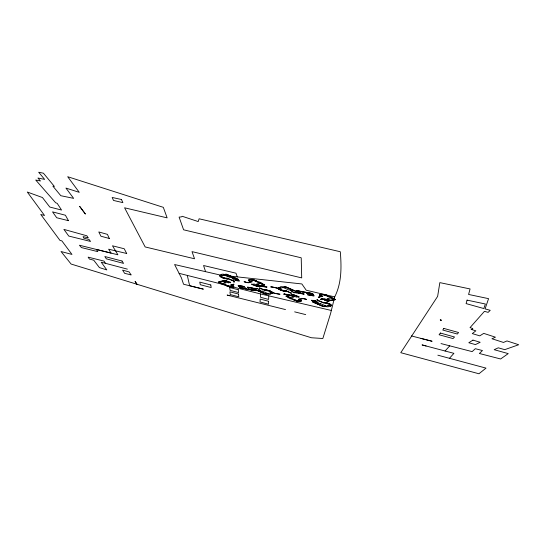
<?xml version="1.0" encoding="UTF-8"?>
<svg xmlns="http://www.w3.org/2000/svg" width="546" height="546" viewBox="0 0 546 546"><rect width="100%" height="100%" fill="white"/><g stroke="black" fill="none" stroke-linecap="round" stroke-linejoin="round"><path stroke-width="0.82" d="M264.735 284.964L262.913 284.056M233.859 281.913L234.241 282.234A10.599 2.86 16 0 1 234.514 281.518L234.534 281.497M287.585 296.983L286.084 296.341M260.428 293.912L268.782 295.85L268.618 299.426L260.572 297.311L260.428 293.912L179.102 273.334L174.597 264.537L220.031 274.993L301.856 283.954L306.224 290.226L334.698 296.901C341.823 282.889 341.509 266.98 340.315 251.747L199.119 218.789L198.198 221.567L182.268 216.298L181.299 216.912L179.095 217.103L183.606 229.811L301.215 257.801L301.713 277.9L192.015 251.624L194.533 258.777L145.154 246.942L124.584 207.801L167.131 217.861L163.322 207.337L67.697 176.713L79.272 192.335L65.936 188.077L73.655 198.369L60.811 195.707L52.873 186.138L54.402 186.452L43.434 173.205L38.677 172.236L44.642 179.395L37.933 178.023L40.438 180.992L35.715 180.03L55.672 202.778L57.187 203.344L61.541 210.046L49.788 207.043L42.438 197.529L27.3 192.035L44.54 215.499L40.752 214.441L59.978 240.411L61.875 240.882L71.97 254.429L61.029 251.522L71.103 264.052L311.445 337.756L322.843 338.506L330.576 313.541L334.698 296.901M233.859 281.913L234.125 281.402L232.644 280.651M333.906 298.819L335.319 299.42M219.635 275.471L220.318 276.597M277.989 287.967L277.989 288.349M322.079 298.935L322.092 298.901A2.703 0.744 14.6 0 1 320.795 299.167L320.673 299.153M312.216 301.617L315.26 301.01L311.432 300.3A10.838 2.983 14.8 0 0 313.773 300.402L314.264 300.532A2.682 0.737 14.7 0 0 315.452 300.948L316.175 301.037L312.489 301.788L323.375 306.504L324.822 306.408M218.339 281.913L224.433 280.296M440.991 343.57L472.153 351.624L475.313 348.703L482.452 350.539L479.381 353.494L500.627 358.981L508.224 353.61L494.178 349.686L498.293 347.816L504.722 349.652L518.7 344.744L506.995 340.936L503.46 342.444L491.946 338.738L495.434 337.189L483.736 333.381L479.777 335.858L472.283 333.599L475.853 330.828L471.137 329.375L471.683 329.545L472.802 328.515L470.024 327.641L484.452 311.329L488.138 312.367L490.219 310.326L485.073 308.893L488.574 298.655L468.584 294.451L470.072 288.95L439.844 282.623L437.633 296.376L400.778 352.696L478.938 373.764L486.008 368.12L437.851 355.187M449.467 358.306L453.91 353.344L422.044 344.908L426.092 345.98M449.74 345.836L445.086 351.01M248.812 279.77L248.901 280.637L250.662 281.811L247.017 282.521L244.977 281.893M238.268 279.559L235.701 280.214L239.482 280.924A10.599 2.86 16 0 0 237.237 280.828L236.752 280.699A2.655 0.717 16.1 0 0 235.565 280.282L235.551 280.282M244.164 281.777L244.171 281.77A10.599 2.86 16 0 1 246.956 282.616L247.256 282.685M331.19 305.808L331.415 305.262M278.167 287.776L280.344 287.872L279.975 287.96M317.403 299.952L317.772 299.522L317.383 299.413A10.838 2.983 14.8 0 1 316.967 299.809L316.967 299.809M230.043 282.214L225.273 280.453M296.847 291.926L293.366 292.656L297.14 292.929M306.565 299.392L306.599 299.379A10.838 2.983 14.8 0 1 303.801 298.553L303.549 298.485M301.999 298.594L299.413 299.099M272.584 293.386L272.863 292.827L275.007 293.4M319.71 294.444L319.369 294.99L319.929 295.734M318.734 297.147L321.498 296.608M238.179 285.572L240.479 287.762M331.081 305.869L330.548 306.026M237.913 279.416L234.855 280.2L235.497 280.269M319.71 294.437L323.034 294.328M248.655 282.541L251.03 281.954M266.421 287.203L266.441 287.189A10.04 2.737 15.4 0 1 267.096 286.984L260.462 286.008L264.68 285.026M254.641 289.284L265.595 294.096L266.953 293.994M255.323 290.663L254.675 289.53M284.275 293.96L284.295 293.946A10.04 2.737 15.4 0 1 283.606 294.151L284.302 294.205M272.529 293.414L270.611 293.222M296.628 290.663L312.162 293.482L313.513 295.557M230.05 282.214L230.637 282.275A2.607 0.696 16.2 0 0 230.241 282.514L230.76 282.794L224.734 280.446M249.16 279.586L251.713 279.545M234.029 284.439L231.845 284.985L233.845 286.52M284.302 294.205L290.26 295.147L285.954 296.028M253.658 288.575L255.043 290.472M221.43 275.3L220.393 275.088M225.682 274.126L225.136 274.461M225.17 274.508L226.454 274.351L238.036 279.306L235.176 280.037L232.637 278.945L235.483 278.207M225.17 280.419L218.919 282.193M226.904 285.838L227.75 285.701A2.942 0.778 16.2 0 0 231.593 286.418A2.942 0.778 16.2 0 0 230.48 285.026L231.327 284.814A4.737 1.249 16.2 0 1 233.108 287.06A4.737 1.249 16.2 0 1 226.924 285.913A4.539 1.201 16.2 0 0 232.801 287.019A4.539 1.201 16.2 0 0 231.593 284.998M231.484 284.848L233.784 284.091M247.277 282.678L247.379 282.657A2.669 0.723 15.9 0 1 248.253 282.623L248.287 282.623M255.767 280.944L256.019 280.883A4.716 1.304 15.8 0 0 249.815 279.654A4.716 1.304 15.8 0 0 250.928 281.791M256.449 281.013L256.538 281.299M252.661 284.336L254.136 283.981L259.166 286.159M257.002 290.438L259.93 289.776L257.453 288.711M280.897 288.124L282.029 287.872M268.966 293.209L270.038 292.977A3.863 1.037 15.6 0 1 270.331 294.287A3.863 1.037 15.6 0 1 266.4 293.768L266.4 293.768M270.57 293.216L271.075 293.141M294.478 290.738L291.257 291.414L293.748 292.506L296.976 291.83L285.654 286.903L283.92 286.875L284.889 286.657M292.833 294.622L290.561 295.086L284.384 293.939M298.642 296.881L299.16 297.113L293.209 294.697L291.619 295.017L296.526 297.154L298.123 296.84M293.734 299.863L293.721 299.597M294.417 299.931L294.157 299.986A4.614 1.242 15 0 0 300.273 301.208A4.614 1.242 15 0 0 299.488 299.249M302.429 298.717L303.317 298.689M303.474 298.485L303.364 298.505A2.669 0.73 14.9 0 1 302.436 298.525L302.279 298.491M326.931 295.714L327.218 295.659A4.812 1.345 14.5 0 0 320.782 294.383A4.812 1.345 14.5 0 0 321.423 296.458L321.464 296.478M327.661 295.789L327.3 295.857L327.627 296.069M320.482 299.392L322.468 299.051L326.945 301.01M317.827 300.532L324.078 303.187A3.03 0.826 14.5 0 1 328.187 303.951A3.03 0.826 14.5 0 1 328.91 305.31L330.385 305.951A4.887 1.331 14.5 0 0 329.218 303.767A4.887 1.331 14.5 0 0 322.597 302.532L322.775 302.545M257.692 286.432L257.221 286.343M314.912 302.846L318.209 302.245L315.779 301.18M259.295 288.001L264.073 289.981M327.163 305.678L328.371 305.467A3.924 1.065 14.5 0 1 328.399 306.736A3.924 1.065 14.5 0 1 324.283 306.183L325.464 305.972A2.007 0.546 14.5 0 0 327.068 306.013M329.218 305.835L330.542 306.026M317.833 300.532L318.079 300.505A2.682 0.737 14.7 0 0 317.192 299.986L316.973 299.897M324.112 306.722L324.856 306.47M333.818 298.846L335.23 299.631L327.525 301.03L329.258 300.785L324.351 298.607L322.645 298.928L327.545 301.092L321.594 298.655L322.113 298.88M233.422 280.787L228.603 278.794M255.255 290.67L240.452 287.933M291.694 293.202L286.957 291.216M262.851 284.091L264.325 284.875L257.678 286.5L251.631 284.063L252.163 284.295M303.33 298.689L305.118 299.085M322.945 302.402L318.912 300.73M287.64 296.942L286.247 296.178L293.707 294.867M322.952 302.402L324.993 302.525M329.34 305.63L329.17 305.794M254.968 290.527L240.602 287.803M266.257 294.335L266.987 294.048M304.02 294.157L297.836 293.025L296.819 290.779M220.154 282.835L218.659 282.2M302.395 298.723L299.768 299.235L301.03 300M226.378 285.449L227.081 285.667M254.218 288.308L257.794 288.561L254.532 289.38L265.561 294.198M233.333 280.787L233.333 280.828A2.655 0.717 16.1 0 0 234.268 281.333L234.5 281.436M247.666 287.128L253.549 288.213L254.839 290.404M245.857 288.786L240.636 287.817M254.736 290.438L249.345 289.421L254.416 290.267L252.907 288.206L248.034 287.305L248.764 288.281L248.396 288.213L247.618 287.169M266.318 287.21L260.183 286.077L257.487 286.534M228.337 278.713L228.242 278.706A4.661 1.263 16.4 0 1 222.079 277.436A4.661 1.263 16.4 0 1 220.584 275.259L221.171 275.498M327.696 301.174L335.578 299.57M227.402 278.897L228.474 278.863L232.596 280.63M227.395 278.897L226.297 278.788M285.503 291.291L286.793 291.284L290.765 293.018M285.49 291.291L285.073 291.257M265.704 289.912L264.189 289.906L260.053 288.131M259.486 288.008L259.903 288.083M265.711 289.912L267.833 290.281M285.067 291.257L284.473 291.175M231.156 287.128L233.183 287.148L233.859 286.568M285.162 286.67L285.749 286.814M224.686 280.303L229.743 282.528L228.365 282.876L223.348 280.733M231.149 287.128L230.132 286.957M271.847 286.896L270.666 286.882A10.04 2.737 15.4 0 1 277.9 288.459L278.16 288.622M251.72 279.552L252.648 279.709M271.853 286.896L276.023 287.776M325 302.525L326.105 302.723M226.29 278.781L225.696 278.678M323.041 294.328L325.675 294.942M284.466 291.175L283.374 290.963M293.263 294.635L293.768 294.765M286.698 291.141L286.937 291.209A4.928 1.358 15.3 0 1 280.371 289.946A4.928 1.358 15.3 0 1 278.863 287.633L280.405 288.308A3.058 0.846 15.3 0 0 281.333 289.742A3.058 0.846 15.3 0 0 285.408 290.492L286.937 291.161M253.556 289.243L250.791 288.725L251.515 289.708M226.126 274.153L226.631 274.297M225.689 278.678L223.648 278.153M291.243 293.161L290.841 293.045M252.655 279.709L254.265 280.118M230.125 286.95L229.368 286.78M326.112 302.73L328.924 303.576M283.36 290.963L281.149 290.322M268.782 295.85L331.354 310.462M305.699 314.605L294.656 311.855M267.84 290.288L268.939 290.588M285.51 309.582L227.136 295.065L229.975 295.768M296.594 300.921C297.823 301.064 301.44 302.32 301.412 300.396M244.185 281.736L244.97 281.893M296.587 300.921L295.652 300.662M229.361 286.773L228.747 286.609M411.425 335.933L432.098 341.27L420.993 338.411M275.007 293.4L280.03 294.239A10.04 2.737 15.4 0 1 272.925 292.67L272.447 292.281M127.389 269.137L101.215 262.189L106.811 269.915L99.42 267.601L93.748 260.21L89.407 259.057L88.145 257.146L104.006 261.097L105.474 263.322M264.182 290.015L264.428 290.056A4.6 1.242 15.5 0 1 270.598 291.339A4.6 1.242 15.5 0 1 271.778 293.393M276.03 287.776L278.003 288.37M305.118 299.085L306.572 299.467M228.59 286.561L227.689 286.268M254.279 280.118L255.064 280.378M257.207 286.459L252.054 284.548A2.669 0.723 15.9 0 0 252.15 284.309M268.946 290.595L270.563 291.189M295.645 300.655L293.796 299.959M325.682 294.949L326.617 295.27M223.642 278.153L222.877 277.887M255.071 280.378L256.443 280.944M298.798 296.642L293.857 294.799M227.682 286.261L226.57 285.817M281.142 290.315L278.781 289.168M222.87 277.887L220.407 276.658M323.212 306.565L312.503 301.89M326.624 295.27L327.341 295.563M328.931 303.576L329.723 303.924M226.658 274.304L238.056 279.231M285.845 286.848L296.847 291.68L296.253 290.533L312.701 293.584M248.635 282.767L249.024 282.808L248.635 282.589M256.497 281.381L255.781 281.053M289.906 297.645L288.151 296.887A3.883 1.051 15.1 0 0 289.783 298.45A3.883 1.051 15.1 0 0 294.103 299.474L292.369 298.717A1.986 0.539 15.1 0 1 289.953 297.727M293.734 299.529L294.396 299.822M302.068 298.382L301.665 298.341L302.027 298.546M270.57 291.189L272.44 292.274M318.748 300.662L317.41 299.952M329.743 305.719L330.146 305.897A4.682 1.276 14.5 0 0 329.334 303.89A4.682 1.276 14.5 0 0 323.041 302.573M318.659 297.358L319.076 297.399L318.728 297.215M327.614 296.144L326.952 295.843M238.24 285.544L238.261 285.551A10.046 2.71 16 0 0 238.711 285.763L240.295 287.749M329.723 303.931L331.395 305.207M313.554 295.591L313.581 295.604A10.278 2.832 14.8 0 1 314.025 295.823L312.803 293.673M307.623 294.799L313.936 295.993L312.237 293.611M244.26 286.527L238.295 285.381L240.404 287.715M278.781 289.168L278.324 288.8M319.936 295.734L321.13 296.471L318.304 297.181M239.271 285.695L240.035 286.691L242.786 287.203L242.028 286.206M244.055 288.254L243.687 287.762L245.038 288.438M244.294 286.554L239.134 285.654L240.718 287.715L245.536 288.616L244.799 287.64L245.168 287.708L245.953 288.745M296.615 290.718L297.788 292.656M297.393 290.963L298.007 291.98L300.928 292.519L300.32 291.503M302.743 291.864L297.249 290.916L298.532 293.031L303.644 293.973L303.057 292.977L303.446 293.052L304.074 294.117M306.272 292.513L306.9 293.584L307.289 293.659L306.709 292.656L311.882 293.605L313.076 295.714L307.582 294.758M307.221 292.84L308.565 293.536L308.272 293.031M179.102 273.334L181.409 277.859L183.552 284.227L203.385 289.155L189.646 285.735L187.305 275.43M237.271 276.877L235.981 273.191L203.562 265.513L205.576 271.669M333.285 298.901A4.054 1.133 14.4 0 0 331.756 297.27A4.054 1.133 14.4 0 0 327.211 296.205L328.985 296.997A2.075 0.58 14.4 0 1 331.449 298.014M280.89 288.117A3.999 1.112 15.3 0 1 280.651 286.739A3.999 1.112 15.3 0 1 284.766 287.264L283.64 287.517A2.047 0.566 15.3 0 0 282.098 287.489M220.639 282.726A3.822 1.01 16.3 0 0 222.522 284.316A3.822 1.01 16.3 0 0 226.726 285.312L224.952 284.555A1.959 0.519 16.3 0 1 222.468 283.524M223.259 275.32A2.02 0.553 16.4 0 0 223.328 275.402L222.331 275.682A3.945 1.078 16.4 0 1 221.812 274.256A3.945 1.078 16.4 0 1 225.744 274.747L224.747 275.027A2.02 0.553 16.4 0 0 223.355 274.986M268.891 293.584A1.972 0.532 15.6 0 1 267.458 293.536M254.17 288.315A10.319 2.778 16 0 1 253.672 288.541M298.628 296.86A2.669 0.73 14.9 0 1 298.805 296.69M297.195 292.922A10.545 2.901 14.9 0 1 297.768 292.69M286.507 291.127A4.723 1.304 15.3 0 1 280.235 289.817A4.723 1.304 15.3 0 1 279.108 287.694M268.605 301.283L268.53 304.19L260.019 301.952L260.217 299.065L268.605 301.283M290.67 290.267L292.185 290.684L290.697 290.233M292.519 296.096L294.007 296.498L292.519 296.096M298.676 292.656L300.129 293.052L298.703 292.622M310.258 293.584L311.718 293.98L310.264 293.564M224.447 281.818L225.894 282.255L224.454 281.797M317.199 302.921L318.687 303.33L317.212 302.907M231.859 277.75L233.34 278.201L231.859 277.75M326.931 299.283L328.453 299.699L326.945 299.269M240.779 287.332L242.158 287.749L240.793 287.312M467.069 300.123L466.1 303.603L483.831 308.545L485.374 303.999L467.069 300.123M252.532 284.452L252.914 284.616L252.532 284.452M251.44 288.179L252.832 288.581L251.453 288.165M256.668 284.623L258.156 285.046L256.688 284.603M259.145 290.472L260.606 290.888L259.159 290.458M298.3 296.696L297.904 296.567L298.307 296.69M443.796 328.419L442.786 330.043L457.343 334.043L458.579 332.514L443.796 328.419M440.363 333.046L439.086 334.753L453.023 338.568L454.538 336.998L440.363 333.046M472.966 340.117L468.802 342.745L475.423 344.581L480.159 342.287L472.966 340.117M254.491 288.472L254.081 288.657L254.381 289.127L255.931 288.773L254.491 288.472M296.894 292.752L295.379 292.451L297.099 292.096L297.386 292.56L296.894 292.752M226.57 274.611L224.618 275.143L230.316 277.593L232.282 277.075L226.57 274.611M222.461 281.395L219.465 282.18L222.925 283.654L225.942 282.883L222.461 281.395M252.102 281.763L251.201 281.989A4.928 1.358 15.8 0 1 249.495 279.613A4.928 1.358 15.8 0 1 256.006 280.808L255.084 281.033A3.058 0.846 15.8 0 0 251.044 280.296A3.058 0.846 15.8 0 0 252.102 281.763M260.032 283.183L256.695 283.981L260.196 285.497L263.547 284.712L260.032 283.183M262.141 291.079L260.101 291.537L265.547 293.878L267.601 293.434L262.141 291.079M285.688 287.141L283.476 287.626L289.059 290.076L291.291 289.598L285.688 287.141M290.479 295.639L287.005 296.348L290.397 297.816L293.885 297.12L290.479 295.639M295.113 299.863L294.157 300.054A4.812 1.297 15 0 0 300.6 301.255A4.812 1.297 15 0 0 299.242 299.065L298.273 299.256A2.989 0.805 15 0 1 299.119 300.614A2.989 0.805 15 0 1 295.113 299.863M322.713 296.451L321.669 296.649A5.023 1.406 14.5 0 1 320.434 294.335A5.023 1.406 14.5 0 1 327.225 295.584L326.167 295.789A3.119 0.874 14.5 0 0 321.949 295.011A3.119 0.874 14.5 0 0 322.713 296.451M330.992 297.939L327.143 298.648L330.562 300.163L334.425 299.461L330.992 297.939M320.297 303.535L318.004 303.945L323.341 306.279L325.648 305.876L320.297 303.535M312.367 294.663L309.425 294.123L310.005 295.127L312.933 295.666L312.367 294.663M302.832 293.284L301.795 293.093L303.132 293.789L302.832 293.284M249.522 287.667L248.539 287.483L249.891 288.165L249.522 287.667M121.471 199.515L112.162 197.454L113.507 200.443L122.891 202.627L121.471 199.515M88.043 237.763L83.094 236.609L83.831 238.179L89.012 239.462L90.561 241.448L68.762 236.063L63.902 229.395L86.91 235.804L88.043 237.763M126.699 253.494L108.634 249.194L111.077 253.098L79.423 245.229L81.436 247.577L97.795 251.638L96.335 249.44L117.895 254.791L112.49 245.802L124.215 248.758L126.699 253.494M131.013 274.87L124.631 273.334L122.591 270.14L129.143 271.915L131.013 274.87M68.441 220.673L56.716 217.752L52.546 211.882L65.418 215.233L68.441 220.673M238.274 289.721L229.695 287.517L230.105 290.376L238.595 292.56L238.274 289.721M210.776 284.971L199.754 282.105L200.286 284.712L211.2 287.558L210.776 284.971M238.575 294.076L229.941 291.83L230.221 294.56L238.766 296.785L238.575 294.076M122.011 261.029L104.846 256.531L106.34 258.838L123.567 263.39L122.011 261.029M109.323 238.479L100.942 236.22L98.792 231.948L107.425 234.364L109.323 238.479M440.69 320.031L440.24 319.895L441.516 320.27L440.69 320.031M221.915 275.873L220.345 275.204A4.866 1.317 16.4 0 0 222.236 277.566A4.866 1.317 16.4 0 0 228.576 278.74L227.02 278.071A3.017 0.819 16.4 0 1 223.082 277.348A3.017 0.819 16.4 0 1 221.915 275.873M265.574 290.677L264.066 290.022A4.812 1.297 15.5 0 1 270.461 291.209A4.812 1.297 15.5 0 1 272.01 293.455L270.509 292.806A2.983 0.805 15.5 0 0 269.547 291.414A2.983 0.805 15.5 0 0 265.574 290.677M257.965 282.241L256.135 281.449A3.972 1.092 15.7 0 1 260.558 282.487A3.972 1.092 15.7 0 1 262.36 284.145L260.538 283.36A2.034 0.56 15.7 0 0 257.965 282.241M85.312 213.93L79.648 206.368L85.312 213.93M135.149 281.381L136.869 284.145L135.149 281.381"/></g></svg>
